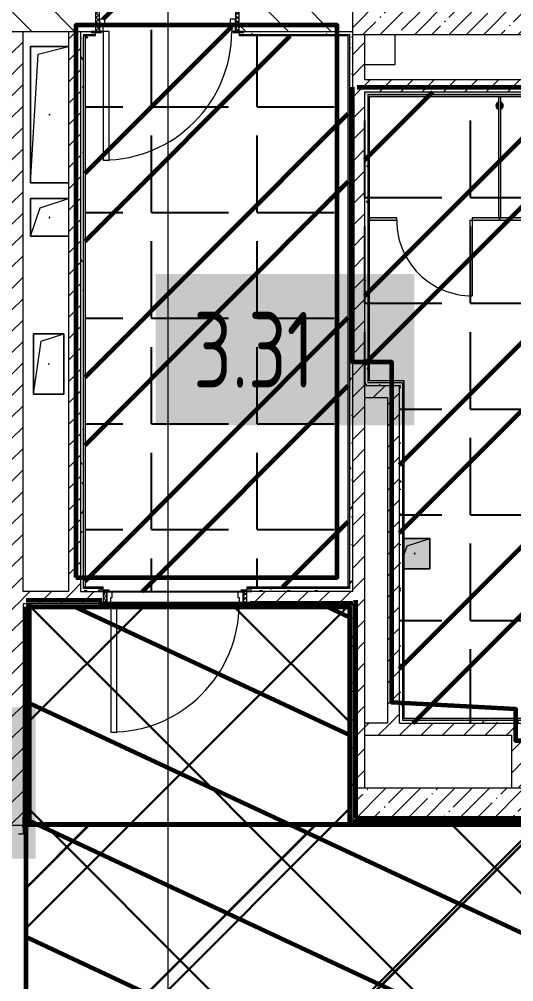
# Model space of a CAD drawing. Header units: millimetres. Extents: x -164500 to 426394, y -51911 to 102118.
# Drawn here: x 398952 to 402222, y 4121 to 10480 of the extents above; entities that cross this region are included whole.
import ezdxf

# ---------------------------------------------------------------- set-up
doc = ezdxf.new("R2010")
doc.units = ezdxf.units.MM
for name, color, linetype, lineweight in [('0) шлифовка', 5, 'Continuous', 60), ('1.4) Плинтус ПЛ-4', 6, 'Continuous', 60), ('196 1-3 этаж гидро изол', 6, 'Continuous', 60), ('284 стык. профилей', 1, 'Continuous', 120), ('5.2) Л-1 Линолеум', 100, 'Continuous', 30), ('A-DOOR-2', 7, 'Continuous', 5), ('A-DOOR-FRAM-2', 7, 'Continuous', 5), ('A-FLOR', 7, 'Continuous', 9), ('A-GENM', 7, 'Continuous', 9), ('A-GENM-1', 7, 'Continuous', 20), ('A-WALL', 7, 'Continuous', 5), ('I-WALL', 7, 'Continuous', 5), ('Оси', 7, 'Continuous', 9)]:
    doc.layers.add(name, color=color, linetype=linetype, lineweight=lineweight)
for name, color, linetype in [('1.2) плитка КР3', 160, 'Continuous'), ('2) защита вин плитк', 6, 'Continuous'), ('3.1) Наливной пол', 3, 'Continuous'), ('3.2.3) Нал-ой пол 4 вып', 3, 'Continuous')]:
    doc.layers.add(name, color=color, linetype=linetype)
doc.layers.add('A-AREA-PATT-3', color=7, linetype='Continuous', lineweight=5, true_color=0xe6fae8, transparency=1)
for name, color, linetype, lineweight, true_color in [('A-DOOR-1', 7, 'Continuous', 5, 0xc0c0c0), ('A-DOOR-FRAM-1', 7, 'Continuous', 5, 0xc0c0c0), ('A-WALL-1', 9, 'Continuous', 5, 0x808080), ('A-WALL-FNSH-1', 9, 'Continuous', 5, 0x808080)]:
    doc.layers.add(name, color=color, linetype=linetype, lineweight=lineweight, true_color=true_color)
doc.styles.add('СПДС', font='ГОСТ тип А.ttf', dxfattribs={"width": 0.9})
pattern_1 = [(155, (289617.4, 14980), (-297.8825, -638.811), [])]
pattern_2 = [(45, (289227.4, 1e-08), (-70.71068, 70.71068), [])]
pattern_3 = [(45, (289227.4, 1e-08), (-114.04925, 114.04925), []), (45, (289341.45, 1e-08), (-114.04925, 114.04925), [201.612, -40.322, 6.706, -33.617])]
pattern_4 = [(0, (289227.4, 1e-08), (243.84, 60.96), [20.117, -162.763, 20.117, -162.763, -975.36]), (0, (289227.4, 1e-08), (243.84, 60.96), [-365.76, 20.117, -345.643, 20.117, -162.763, -426.72]), (0, (289227.4, 1e-08), (243.84, 60.96), [-914.4, 20.117, -101.803, 20.117, -284.683]), (120, (289318.84, 30.48), (-174.71291, 180.691634), [20.117, -162.763, 20.117, -162.763, -975.36]), (120, (289318.84, 30.48), (-174.71291, 180.691634), [-365.76, 20.117, -345.643, 20.117, -162.763, -426.72]), (120, (289318.84, 30.48), (-174.71291, 180.691634), [-914.4, 20.117, -101.803, 20.117, -284.683]), (240, (289349.32, 152.4), (-69.12709, -241.651634), [20.117, -162.763, 20.117, -162.763, -975.36]), (240, (289349.32, 152.4), (-69.12709, -241.651634), [-365.76, 20.117, -345.643, 20.117, -162.763, -426.72]), (240, (289349.32, 152.4), (-69.12709, -241.651634), [-914.4, 20.117, -101.803, 20.117, -284.683])]
pattern_5 = [(45, (289617.4, 14980), (-747.606, 747.606), [])]

# ---------------------------------------------------------------- blocks, each defined once
blk = doc.blocks.new('GM_Отверстие прямоугольное _в плите_ - Отверстие-V589-Объем проектирования 3 этажа')
at = {"layer": 'A-GENM'}
for p, q in [((-69, 100), (100, 100)), ((100, 100), (-69, 100)), ((-50, 50), (100, 100)), ((100, 100), (100, -100)), ((100, -100), (100, 100)), ((-69, -7), (-50, 50)), ((100, -100), (-69, -100)), ((-69, -100), (100, -100))]:
    blk.add_line(p, q, dxfattribs=at)
for start, end in [(360, 180), (180, 360)]:
    blk.add_arc((0, 0), 2.5, start, end, dxfattribs=at)
blk = doc.blocks.new('GM_Отверстие прямоугольное _в плите_ - Отверстие-21992361-Объем проектирования 3 этажа')
at = {"layer": 'A-GENM'}
for p, q in [((-100, -200), (-100, 200)), ((-100, 200), (100, 200)), ((100, 200), (-100, 200)), ((-100, 200), (-100, -200)), ((-50, 150), (100, 200)), ((100, 200), (100, -200)), ((100, -200), (100, 200)), ((-100, -200), (-50, 150)), ((100, -200), (-100, -200)), ((-100, -200), (100, -200))]:
    blk.add_line(p, q, dxfattribs=at)
for start, end in [(360, 180), (180, 360)]:
    blk.add_arc((0, 0), 2.5, start, end, dxfattribs=at)
blk = doc.blocks.new('GM_Отверстие прямоугольное _в плите_ - Отверстие-21605184-Объем проектирования 3 этажа')
at = {"layer": 'A-GENM'}
for p, q in [((-125, -125), (-125, 125)), ((-125, 125), (125, 125)), ((125, 125), (-125, 125)), ((-125, 125), (-125, -125)), ((-62.5, 62.5), (125, 125)), ((-125, -125), (-62.5, 62.5)), ((125, -125), (-125, -125)), ((-125, -125), (125, -125))]:
    blk.add_line(p, q, dxfattribs=at)
for start, end in [(360, 180), (180, 360)]:
    blk.add_arc((0, 0), 2.5, start, end, dxfattribs=at)
blk = doc.blocks.new('GM_Отверстие прямоугольное _в плите_ - Отверстие-21993693-Объем проектирования 3 этажа')
at = {"layer": 'A-GENM'}
for p, q in [((-125, -450), (-125, 450)), ((-125, 450), (125, 450)), ((125, 450), (-125, 450)), ((-125, 450), (-125, -450)), ((-75, 400), (125, 450)), ((-125, -450), (-75, 400)), ((125, -450), (-125, -450)), ((-125, -450), (125, -450))]:
    blk.add_line(p, q, dxfattribs=at)
for start, end in [(360, 180), (180, 360)]:
    blk.add_arc((0, 0), 2.5, start, end, dxfattribs=at)
blk = doc.blocks.new('131_Сантехническая перегородка_Дверь 5 - СД-1-V698-Объем проектирования 3 этажа')
at = {"layer": 'A-GENM'}
for points in [[(250, 8), (70, 8), (70, -8), (250, -8)], [(920.9, 8), (750, 8), (750, -8), (930, -8), (930, 8)]]:
    blk.add_hatch(color=256, dxfattribs=at).paths.add_polyline_path(points)
at = {"layer": 'A-DOOR-1'}
for p, q in [((266, 508), (250, 508)), ((250, 8), (250, 508)), ((266, 8), (266, 508)), ((266, 8), (250, 8))]:
    blk.add_line(p, q, dxfattribs=at)
blk.add_arc((250, 8), 500, 360, 90, dxfattribs=at)
at = {"layer": 'A-GENM-1'}
for p, q in [((250, 8), (70, 8)), ((70, 8), (70, -8)), ((250, -8), (250, 8)), ((930, 8), (750, 8)), ((750, 8), (750, -8)), ((930, -8), (930, 8)), ((70, -8), (250, -8)), ((750, -8), (930, -8))]:
    blk.add_line(p, q, dxfattribs=at)
blk = doc.blocks.new('131_Сантехническая перегородка 6 - СП-1-30839354-Объем проектирования 3 этажа')
at = {"layer": 'A-GENM'}
blk.add_hatch(color=256, dxfattribs=at).paths.add_polyline_path([(800, -8), (800, 8), (0, 8), (0, -8), (217.8, -8)])
at = {"layer": 'A-GENM', "flags": 128}
for points in [[(71.5, 8), (71.1, 8.5), (70.8, 9), (70.4, 9.5), (70, 9.9), (69.6, 10.4), (69.2, 10.8), (68.8, 11.2), (68.3, 11.6), (67.8, 12), (67.3, 12.3), (66.8, 12.7), (66.3, 13), (65.8, 13.3), (65.3, 13.6), (64.7, 13.8), (64.2, 14), (63.6, 14.3), (63, 14.4), (62.4, 14.6), (61.9, 14.7), (61.3, 14.9), (60.7, 14.9), (60.1, 15), (59.5, 15.1), (58.9, 15.1), (58.3, 15.1), (57.7, 15), (57.1, 15), (56.5, 14.9), (55.9, 14.8), (55.3, 14.7), (54.7, 14.5), (54.1, 14.4), (53.5, 14.2), (53, 13.9), (52.4, 13.7), (51.9, 13.4), (51.4, 13.2), (50.8, 12.9), (50.3, 12.5), (49.8, 12.2), (49.3, 11.8), (48.9, 11.4), (48.4, 11), (48, 10.6), (47.6, 10.2), (47.2, 9.7), (46.8, 9.3), (46.4, 8.8), (46.1, 8.3), (45.9, 8)], [(45.9, -8), (46.3, -8.5), (46.6, -9), (47, -9.5), (47.4, -9.9), (47.8, -10.4), (48.2, -10.8), (48.6, -11.2), (49.1, -11.6), (49.6, -12), (50, -12.3), (50.5, -12.7), (51.1, -13), (51.6, -13.3), (52.1, -13.6), (52.7, -13.8), (53.2, -14), (53.8, -14.3), (54.4, -14.4), (54.9, -14.6), (55.5, -14.7), (56.1, -14.9), (56.7, -14.9), (57.3, -15), (57.9, -15.1), (58.5, -15.1), (59.1, -15.1), (59.7, -15), (60.3, -15), (60.9, -14.9), (61.5, -14.8), (62.1, -14.7), (62.7, -14.5), (63.3, -14.4), (63.8, -14.2), (64.4, -13.9), (65, -13.7), (65.5, -13.4), (66, -13.2), (66.6, -12.9), (67.1, -12.5), (67.6, -12.2), (68, -11.8), (68.5, -11.4), (69, -11), (69.4, -10.6), (69.8, -10.2), (70.2, -9.7), (70.6, -9.3), (70.9, -8.8), (71.3, -8.3), (71.5, -8)]]:
    blk.add_lwpolyline(points, dxfattribs=at)
at = {"layer": 'A-GENM'}
for radius, start, end in [(24.6, 19.91127, 160.08873), (17.6, 28.97309, 151.02691), (15.1, 33.78108, 146.21892), (24.6, 199.91127, 340.08873), (17.6, 208.97309, 331.02691), (15.1, 213.78108, 326.21892)]:
    blk.add_arc((58.7, 0), radius, start, end, dxfattribs=at)
at = {"layer": 'A-GENM-1'}
for p, q in [((800, 8), (0, 8)), ((0, 8), (0, -8)), ((800, -8), (800, 8)), ((0, -8), (800, -8))]:
    blk.add_line(p, q, dxfattribs=at)

msp = doc.modelspace()

# ---------------------------------------------------------------- hatches: boundary and pattern name
at = {"layer": '0) шлифовка', "true_color": 0x2776bb}
h = msp.add_hatch(dxfattribs=at)
h.set_pattern_fill('ANSI31', color=152, scale=222, angle=110)
h.set_pattern_definition(pattern_1)
h.paths.add_polyline_path([(401136.402, 6599), (398998.402, 6599), (398998.402, 5159), (401136.402, 5159)])
h = msp.add_hatch(dxfattribs=at)
h.set_pattern_fill('ANSI31', color=152, scale=222, angle=110)
h.set_pattern_definition(pattern_1)
h.paths.add_polyline_path([(408557.402, 5159), (398998.402, 5159), (398998.402, 171), (408557.402, 171)])
at = {"layer": '1.2) плитка КР3'}
h = msp.add_hatch(dxfattribs=at)
h.set_pattern_fill('ANGLE', color=256, scale=100)
h.set_pattern_definition([(0, (381666.4, 10600), (0, 698.5), [508, -190.5]), (90, (381666.4, 10600), (-698.5, 4e-14), [508, -190.5])])
h.paths.add_polyline_path([(401128.402, 10371), (400407.402, 10371), (400350.259, 10401), (400357.402, 10401), (400357.402, 10440), (400347.402, 10440), (400347.402, 10480), (400367.402, 10548.571), (400367.402, 10600), (399497.402, 10600), (399497.402, 10480), (399517.402, 10480), (399517.402, 10440), (399505.402, 10392), (399457.402, 10392), (399457.402, 10371), (399387.402, 10371), (399387.402, 6729), (399507.402, 6729), (399562.64, 6700), (399567.402, 6700), (399567.402, 6699.935), (400397.402, 6699.038), (400397.402, 6700), (400417.402, 6700), (400417.402, 6708), (400457.402, 6708), (400457.402, 6729), (401128.402, 6729)])
h = msp.add_hatch(dxfattribs=at)
h.set_pattern_fill('ANGLE', color=256, scale=100)
h.set_pattern_definition([(0, (401237.4, 10000), (0, 698.5), [508, -190.5]), (90, (401237.4, 10000), (-698.5, 4e-14), [508, -190.5])])
h.paths.add_polyline_path([(408027.402, 10000), (401237.402, 10000), (401237.402, 8060), (401467.402, 8060), (401467.402, 5830), (402287.402, 5830), (402287.402, 5630), (404867.402, 5630), (404867.402, 5400), (404887.402, 5400), (406577.402, 5400), (406577.402, 5408), (406647.402, 5408), (406647.402, 5400), (406647.402, 5260), (406667.402, 5260), (406667.402, 5220), (406657.402, 5220), (406657.402, 5180), (407607.402, 5180), (407607.402, 5220), (407597.402, 5220), (407597.402, 5260), (407617.402, 5260), (407617.402, 5400), (407632.402, 5400), (407657.402, 5400), (407687.402, 5400), (408027.402, 5400)])
h.paths.add_polyline_path([(401667.402, 7050), (401667.402, 6850), (401498.402, 6850), (401498.402, 7050)], flags=16)
h.paths.add_polyline_path([(401569.902, 6950, -1), (401564.902, 6950, -1)], flags=0)
at = {"layer": '196 1-3 этаж гидро изол'}
h = msp.add_hatch(dxfattribs=at)
h.set_pattern_fill('ANSI32', color=256, scale=100)
h.set_pattern_definition([(45, (381666.4, 10600), (-673.52, 673.52), []), (45, (382115.4, 10600), (-673.52, 673.52), [])])
h.paths.add_polyline_path([(401128.402, 10371), (400407.402, 10371), (400350.259, 10401), (400357.402, 10401), (400357.402, 10440), (400347.402, 10440), (400347.402, 10480), (400367.402, 10548.571), (400367.402, 10600), (399497.402, 10600), (399497.402, 10480), (399517.402, 10480), (399517.402, 10440), (399505.402, 10392), (399457.402, 10392), (399457.402, 10371), (399387.402, 10371), (399387.402, 6729), (399507.402, 6729), (399562.64, 6700), (399567.402, 6700), (399567.402, 6699.935), (400397.402, 6699.038), (400397.402, 6700), (400417.402, 6700), (400417.402, 6708), (400457.402, 6708), (400457.402, 6729), (401128.402, 6729)])
h = msp.add_hatch(dxfattribs=at)
h.set_pattern_fill('ANSI32', color=256, scale=100)
h.set_pattern_definition([(45, (401237.4, 10000), (-673.52, 673.52), []), (45, (401686.4, 10000), (-673.52, 673.52), [])])
h.paths.add_polyline_path([(408027.402, 10000), (401237.402, 10000), (401237.402, 8060), (401467.402, 8060), (401467.402, 5830), (402287.402, 5830), (402287.402, 5630), (404867.402, 5630), (404867.402, 5400), (404887.402, 5400), (406577.402, 5400), (406577.402, 5408), (406647.402, 5408), (406647.402, 5400), (406647.402, 5260), (406667.402, 5260), (406667.402, 5220), (406657.402, 5220), (406657.402, 5180), (407607.402, 5180), (407607.402, 5220), (407597.402, 5220), (407597.402, 5260), (407617.402, 5260), (407617.402, 5400), (407632.402, 5400), (407657.402, 5400), (407687.402, 5400), (408027.402, 5400)])
h.paths.add_polyline_path([(401667.402, 7050), (401667.402, 6850), (401498.402, 6850), (401498.402, 7050)], flags=16)
h.paths.add_polyline_path([(401569.902, 6950, -1), (401564.902, 6950, -1)], flags=0)
at = {"layer": '2) защита вин плитк'}
h = msp.add_hatch(dxfattribs=at)
h.set_pattern_fill('ANSI31', color=256, scale=333)
h.set_pattern_definition([(45, (289617.4, 14973.1), (-747.606, 747.606), [])])
h.paths.add_polyline_path([(408557.402, 5152.054), (398998.402, 5152.054), (398998.402, 164.054), (408557.402, 164.054)])
at = {"layer": '3.1) Наливной пол'}
h = msp.add_hatch(dxfattribs=at)
h.set_pattern_fill('ANSI31', color=256, scale=333)
h.set_pattern_definition(pattern_5)
h.paths.add_polyline_path([(408557.402, 5159), (398998.402, 5159), (398998.402, 171), (408557.402, 171)])
at = {"layer": '3.2.3) Нал-ой пол 4 вып'}
h = msp.add_hatch(dxfattribs=at)
h.set_pattern_fill('ANSI31', color=256, scale=333)
h.set_pattern_definition(pattern_5)
h.paths.add_polyline_path([(408557.402, 5159), (398998.402, 5159), (398998.402, 171), (408557.402, 171)])
at = {"layer": '5.2) Л-1 Линолеум'}
h = msp.add_hatch(dxfattribs=at)
h.set_pattern_fill('ANSI37', color=256, scale=300)
h.set_pattern_definition([(45, (289617.4, 14980), (-673.519, 673.519), []), (135, (289617.4, 14980), (-673.519, -673.519), [])])
h.paths.add_polyline_path([(408557.402, 5152.054), (401136.402, 5152.054), (401136.402, 6599), (398998.402, 6599), (398998.402, 164.054), (408557.402, 164.054)])
at = {"layer": 'A-AREA-PATT-3'}
h = msp.add_hatch(color=256, dxfattribs=at)
h.paths.add_polyline_path([(400797.402, 6724.5), (401132.902, 6724.5), (401132.902, 10375.5), (400407.402, 10375.5), (400407.794, 10371), (401128.402, 10371), (401128.402, 6729), (400457.402, 6729), (400457.402, 6724.5), (400462.037, 6724.5)])
h.paths.add_polyline_path([(399442.652, 6724.5), (399507.402, 6724.5), (399507.01, 6729), (399387.402, 6729), (399387.402, 10371), (399457.402, 10371), (399456.74, 10375.5), (399382.902, 10375.05), (399382.902, 6724.5), (399387.402, 6724.5)])
h = msp.add_hatch(color=256, dxfattribs=at)
h.paths.add_polyline_path([(401498.402, 6850), (401667.402, 6850), (401667.402, 7050), (401498.402, 7050)])
h.paths.add_polyline_path([(404700.402, 9884.219), (404700.402, 9894.47), (404696.969, 9897.444), (404693.331, 9906.227), (404700.402, 9928.236), (404693.938, 9926.136), (404684.998, 9913.832), (404687.216, 9895.571), (404695.977, 9885.657)])
h.paths.add_polyline_path([(406456.902, 9884.219), (406463.366, 9886.319), (406472.305, 9898.623), (406470.088, 9916.884), (406461.327, 9926.798), (406456.902, 9926.136), (406456.902, 9917.985), (406460.335, 9915.011), (406463.973, 9906.227), (406456.902, 9886.319)])
h.paths.add_polyline_path([(404716.402, 9884.219), (404722.866, 9886.319), (404731.805, 9898.623), (404729.588, 9916.884), (404720.827, 9926.798), (404716.402, 9926.136), (404716.402, 9917.985), (404719.835, 9915.011), (404723.473, 9906.227), (404716.402, 9886.319)])
h.paths.add_polyline_path([(406440.902, 9884.219), (406440.902, 9894.47), (406437.469, 9897.444), (406433.831, 9906.227), (406440.902, 9928.236), (406434.438, 9926.136), (406425.498, 9913.832), (406427.716, 9895.571), (406436.477, 9885.657)])
h.paths.add_polyline_path([(402136.402, 9887.299), (402142.866, 9889.399), (402151.805, 9901.703), (402149.588, 9919.964), (402140.827, 9929.878), (402136.402, 9929.215), (402136.402, 9921.065), (402139.835, 9918.09), (402143.473, 9909.307), (402136.402, 9889.399)])
h.paths.add_polyline_path([(402120.402, 9887.299), (402120.402, 9897.55), (402117.745, 9898.65), (402113.331, 9909.307), (402120.402, 9931.316), (402113.938, 9929.215), (402104.998, 9916.912), (402107.216, 9898.65), (402115.977, 9888.737)])
h.paths.add_polyline_path([(402996.402, 9887.299), (403002.866, 9889.399), (403011.805, 9901.703), (403009.588, 9919.964), (403000.827, 9929.878), (402996.402, 9929.215), (402996.402, 9921.065), (402999.835, 9918.09), (403003.473, 9909.307), (402996.402, 9889.399)])
h.paths.add_polyline_path([(403856.402, 9887.299), (403862.866, 9889.399), (403871.805, 9901.703), (403869.588, 9919.964), (403860.827, 9929.878), (403856.402, 9929.215), (403856.402, 9921.065), (403859.835, 9918.09), (403863.473, 9909.307), (403856.402, 9889.399)])
h.paths.add_polyline_path([(403840.402, 9887.299), (403840.402, 9897.55), (403837.745, 9898.65), (403833.331, 9909.307), (403840.402, 9931.316), (403833.938, 9929.215), (403824.998, 9916.912), (403827.216, 9898.65), (403835.977, 9888.737)])
h.paths.add_polyline_path([(402980.402, 9887.299), (402980.402, 9897.55), (402977.745, 9898.65), (402973.331, 9909.307), (402980.402, 9931.316), (402973.938, 9929.215), (402964.998, 9916.912), (402967.216, 9898.65), (402975.977, 9888.737)])
at = {"layer": 'A-DOOR-2'}
h = msp.add_hatch(dxfattribs=at)
h.set_pattern_fill('FP_33', color=256, angle=180, style=0, pattern_type=2)
h.set_pattern_definition([(315, (398118.491, 10335.315), (14.14214, 14.14214), []), (45, (398118.491, 10335.315), (-14.14214, 14.14214), [])])
h.paths.add_polyline_path([(399457.402, 10400), (399482.402, 10400), (399482.402, 10600), (399457.402, 10600)])
h = msp.add_hatch(dxfattribs=at)
h.set_pattern_fill('FP_35', color=256, angle=180, style=0, pattern_type=2)
h.set_pattern_definition([(315, (398168.491, 6555.315), (14.14214, 14.14214), []), (45, (398168.491, 6555.315), (-14.14214, 14.14214), [])])
h.paths.add_polyline_path([(399507.402, 6620), (399532.402, 6620.98), (399532.402, 6700), (399507.402, 6700)])
at = {"layer": 'A-DOOR-FRAM-2'}
h = msp.add_hatch(dxfattribs=at)
h.set_pattern_fill('FP_34', color=256, angle=180, style=0, pattern_type=2)
h.set_pattern_definition([(225, (400241.286, 10335.315), (14.1421, -14.1421), []), (315, (400241.286, 10335.315), (14.1421, 14.1421), [])])
h.paths.add_polyline_path([(400407.402, 10400), (400407.402, 10600), (400382.402, 10600), (400382.402, 10400)])
h = msp.add_hatch(dxfattribs=at)
h.set_pattern_fill('FP_36', color=256, angle=180, style=0, pattern_type=2)
h.set_pattern_definition([(225, (400291.286, 6555.315), (14.1421, -14.1421), []), (315, (400291.286, 6555.315), (14.1421, 14.1421), [])])
h.paths.add_polyline_path([(400457.402, 6620), (400457.402, 6700), (400432.402, 6699.265), (400432.402, 6620)])
at = {"layer": 'I-WALL'}
h = msp.add_hatch(dxfattribs=at)
h.set_pattern_fill('FP_23', color=256, style=0, pattern_type=2)
h.set_pattern_definition([(135, (289227.4, 1e-08), (-141.42136, -141.42136), [])])
h.paths.add_polyline_path([(408557.402, 10400), (410437.402, 10400.435), (410437.402, 10600), (408557.402, 10600)])
h.paths.add_polyline_path([(399357.837, 10400), (399457.402, 10400), (399457.402, 10600), (398332.402, 10600), (398332.402, 10400), (399357.402, 10400)])
h.paths.add_polyline_path([(400535.589, 10400), (401157.402, 10400), (401157.402, 10600), (400407.402, 10600), (400407.402, 10400), (400457.402, 10400)])
h.paths.add_polyline_path([(396932.402, 10400), (396932.402, 10600), (396577.402, 10600), (396577.953, 10400), (396908.009, 10400)])
h = msp.add_hatch(dxfattribs=at)
h.set_pattern_fill('FP_1', color=256, style=0, pattern_type=2)
h.set_pattern_definition(pattern_3)
h.paths.add_polyline_path([(401375.909, 10380), (408557.402, 10380), (408557.402, 10600), (401157.402, 10600), (401157.402, 10380), (401237.402, 10380)])
h = msp.add_hatch(dxfattribs=at)
h.set_pattern_fill('FP_22', color=256, style=0, pattern_type=2)
h.set_pattern_definition(pattern_2)
h.paths.add_polyline_path([(398977.402, 100), (398977.402, 3755), (398897.402, 3755), (398897.402, 100)])
h.paths.add_polyline_path([(398947.402, 5155), (398977.402, 5155), (398977.402, 10400), (398897.402, 10400), (398897.402, 5155), (398939.555, 5155)])
h = msp.add_hatch(dxfattribs=at)
h.set_pattern_fill('FP_22', color=256, style=0, pattern_type=2)
h.set_pattern_definition(pattern_2)
h.paths.add_polyline_path([(399277.402, 6700), (399357.402, 6700), (399357.402, 10400), (399277.402, 10400), (399277.402, 7643.599)])
h = msp.add_hatch(dxfattribs=at)
h.set_pattern_fill('FP_191', color=256, style=0, pattern_type=2)
h.set_pattern_definition(pattern_4)
h.paths.add_polyline_path([(399357.402, 10380), (399457.402, 10380), (399457.186, 10392), (399427.402, 10393.684), (399427.402, 10400), (399357.402, 10400)])
h.paths.add_polyline_path([(400898.66, 10380), (401157.402, 10380), (401157.402, 10400), (400437.402, 10399.178), (400437.402, 10392), (400407.402, 10392), (400407.672, 10380), (400599.39, 10380)])
h = msp.add_hatch(dxfattribs=at)
h.set_pattern_fill('FP_191', color=256, style=0, pattern_type=2)
h.set_pattern_definition(pattern_4)
h.paths.add_polyline_path([(399357.402, 6700), (399377.402, 6700), (399377.402, 10380), (399357.402, 10380), (399357.402, 7643.599)])
h = msp.add_hatch(dxfattribs=at)
h.set_pattern_fill('FP_191', color=256, style=0, pattern_type=2)
h.set_pattern_definition(pattern_4)
h.paths.add_polyline_path([(401137.402, 6720), (401157.402, 6720.5), (401157.402, 10380), (401137.402, 10380), (401137.402, 6720.5)])
h = msp.add_hatch(dxfattribs=at)
h.set_pattern_fill('FP_22', color=256, style=0, pattern_type=2)
h.set_pattern_definition(pattern_2)
h.paths.add_polyline_path([(401237.402, 5400), (401237.402, 10380), (401157.402, 10380), (401157.402, 5400)])
h = msp.add_hatch(dxfattribs=at)
h.set_pattern_fill('FP_22', color=256, style=0, pattern_type=2)
h.set_pattern_definition(pattern_2)
h.paths.add_polyline_path([(402645.936, 10000), (408027.402, 10000), (408027.402, 10080), (401237.402, 10080), (401237.402, 10000), (402645.242, 10000)])
h = msp.add_hatch(dxfattribs=at)
h.set_pattern_fill('FP_191', color=256, style=0, pattern_type=2)
h.set_pattern_definition(pattern_4)
h.paths.add_polyline_path([(408027.402, 9980), (408027.053, 10000), (401237.402, 10000), (401237.402, 9980), (408023.191, 9980)])
h = msp.add_hatch(dxfattribs=at)
h.set_pattern_fill('FP_191', color=256, style=0, pattern_type=2)
h.set_pattern_definition(pattern_4)
h.paths.add_polyline_path([(401237.402, 8060), (401257.402, 8060), (401257.402, 9980), (401237.402, 9980), (401237.402, 8091)])
for points in [[(406881.428, 9969), (407996.402, 9969), (407996.402, 9980), (401257.402, 9980), (401257.402, 9969), (406609.484, 9969)], [(401257.402, 8080), (401268.402, 8080), (401268.402, 9969), (401257.402, 9968.982), (401257.402, 8091)], [(401487.402, 8080), (401498.402, 8080), (401498.402, 8091), (401268.402, 8091), (401268.402, 8080), (401467.402, 8080)], [(401487.402, 5850), (401498.402, 5850), (401498.402, 8080), (401487.402, 8080), (401487.402, 5861)], [(401498.402, 5850), (402318.402, 5852.2), (402318.402, 5861), (401498.402, 5861)]]:
    msp.add_hatch(color=256, dxfattribs=at).paths.add_polyline_path(points)
h = msp.add_hatch(dxfattribs=at)
h.set_pattern_fill('FP_191', color=256, style=0, pattern_type=2)
h.set_pattern_definition(pattern_4)
h.paths.add_polyline_path([(401487.402, 8060), (401487.402, 8080), (401257.402, 8080), (401257.402, 8060), (401467.402, 8060)])
h = msp.add_hatch(dxfattribs=at)
h.set_pattern_fill('FP_22', color=256, style=0, pattern_type=2)
h.set_pattern_definition(pattern_2)
h.paths.add_polyline_path([(401387.402, 7980), (401467.402, 7980), (401467.402, 8060), (401237.402, 8060), (401237.402, 7980), (401268.402, 7980)])
h = msp.add_hatch(dxfattribs=at)
h.set_pattern_fill('FP_191', color=256, style=0, pattern_type=2)
h.set_pattern_definition(pattern_4)
h.paths.add_polyline_path([(401487.402, 5830), (401487.402, 8060), (401467.402, 8060), (401467.402, 5830)])
h = msp.add_hatch(dxfattribs=at)
h.set_pattern_fill('FP_22', color=256, style=0, pattern_type=2)
h.set_pattern_definition(pattern_2)
h.paths.add_polyline_path([(401467.402, 5830), (401467.402, 7980), (401387.402, 7980), (401387.402, 5830), (401393.766, 5830)])
h = msp.add_hatch(dxfattribs=at)
h.set_pattern_fill('FP_22', color=256, style=0, pattern_type=2)
h.set_pattern_definition(pattern_2)
h.paths.add_polyline_path([(401137.402, 6620), (401157.402, 6620), (401156.208, 6700), (400457.402, 6700), (400457.402, 6620), (400898.66, 6620)])
h.paths.add_polyline_path([(399275.663, 6620), (399507.402, 6620), (399507.402, 6700), (398977.402, 6700), (398978.509, 6620), (399266.996, 6620)])
h = msp.add_hatch(dxfattribs=at)
h.set_pattern_fill('FP_191', color=256, style=0, pattern_type=2)
h.set_pattern_definition(pattern_4)
h.paths.add_polyline_path([(401157.402, 6700), (401156.171, 6720), (400457.402, 6720), (400458.916, 6708), (400487.402, 6708), (400487.402, 6700), (401156.208, 6700)])
h.paths.add_polyline_path([(399378.402, 6700), (399477.402, 6700), (399477.402, 6708), (399507.402, 6708), (399507.132, 6720), (399377.402, 6720), (399377.402, 6700)])
h = msp.add_hatch(dxfattribs=at)
h.set_pattern_fill('FP_191', color=256, style=0, pattern_type=2)
h.set_pattern_definition(pattern_4)
h.paths.add_polyline_path([(401136.402, 6600), (401137.12, 6620), (400487.402, 6619.116), (400487.402, 6612), (400457.402, 6612), (400457.402, 6600), (401127.124, 6600)])
h.paths.add_polyline_path([(399477.402, 6600), (399507.402, 6600), (399507.402, 6612), (399477.402, 6612), (399477.402, 6620), (398977.402, 6620), (398977.402, 6600), (399457.402, 6600)])
h = msp.add_hatch(dxfattribs=at)
h.set_pattern_fill('FP_191', color=256, style=0, pattern_type=2)
h.set_pattern_definition(pattern_4)
h.paths.add_polyline_path([(401157.402, 5180), (401157.402, 6620), (401137.402, 6620), (401137.402, 5180)])
h = msp.add_hatch(dxfattribs=at)
h.set_pattern_fill('FP_191', color=256, style=0, pattern_type=2)
h.set_pattern_definition(pattern_4)
h.paths.add_polyline_path([(398977.402, 100), (398997.402, 100.36), (398997.402, 3755), (398985.402, 3755), (398985.402, 3700), (398977.402, 3700), (398977.402, 127.778)])
h.paths.add_polyline_path([(398985.402, 5155), (398997.402, 5155), (398997.402, 6599), (398977.402, 6600), (398978.164, 5210), (398985.402, 5210), (398985.402, 5168.333)])
h = msp.add_hatch(dxfattribs=at)
h.set_pattern_fill('FP_22', color=256, style=0, pattern_type=2)
h.set_pattern_definition(pattern_2)
h.paths.add_polyline_path([(402207.402, 5750), (402207.402, 5830), (401237.402, 5830), (401237.402, 5750), (401986.436, 5750)])
h = msp.add_hatch(dxfattribs=at)
h.set_pattern_fill('FP_191', color=256, style=0, pattern_type=2)
h.set_pattern_definition(pattern_4)
h.paths.add_polyline_path([(401487.402, 5830), (402307.402, 5830), (402307.402, 5850), (401487.402, 5850)])
h = msp.add_hatch(dxfattribs=at)
h.set_pattern_fill('FP_22', color=256, style=0, pattern_type=2)
h.set_pattern_definition(pattern_2)
h.paths.add_polyline_path([(402207.402, 5400), (402287.402, 5400), (402287.402, 5830), (402207.402, 5830), (402207.402, 5655.5)])
h = msp.add_hatch(dxfattribs=at)
h.set_pattern_fill('FP_1', color=256, style=0, pattern_type=2)
h.set_pattern_definition(pattern_3)
h.paths.add_polyline_path([(407728.529, 5180), (408557.402, 5180.93), (408557.402, 5400), (407657.402, 5400), (407657.402, 5180), (407697.13, 5180)])
h.paths.add_polyline_path([(401757.402, 5180), (406607.402, 5180), (406607.402, 5400), (401157.402, 5400), (401157.402, 5180)])
h = msp.add_hatch(dxfattribs=at)
h.set_pattern_fill('FP_191', color=256, style=0, pattern_type=2)
h.set_pattern_definition(pattern_4)
h.paths.add_polyline_path([(408577.402, 5160), (408577.402, 5180), (408557.402, 5180), (408557.402, 5160), (408574.897, 5160)])
h.paths.add_polyline_path([(406607.402, 5160), (406607.402, 5172), (406577.402, 5172.829), (406577.402, 5180), (401137.402, 5178.814), (401137.402, 5160), (406523.737, 5160)])
h.paths.add_polyline_path([(408513.752, 5160), (408517.402, 5161.672), (408517.402, 5180), (407687.402, 5180), (407687.402, 5172), (407657.402, 5172), (407657.402, 5160), (408513.092, 5160)])

# ---------------------------------------------------------------- linework, layer by layer
msp.add_lwpolyline([(399507.402, 6700), (400432.402, 6699)])
at = {"layer": '0) шлифовка'}
for points in [[(398998.402, 6599), (401136.402, 6599), (401136.402, 5159), (398998.402, 5159)], [(398998.402, 5159), (408557.402, 5159), (408557.402, 171), (398998.402, 171)]]:
    msp.add_lwpolyline(points, close=True, dxfattribs=at)
at = {"layer": '1.4) Плинтус ПЛ-4'}
for p, q in [((398998.402, 6641), (399498.402, 6641)), ((399018.402, 6621), (399018.402, 5176)), ((401158.402, 6621), (400478.402, 6621)), ((401178.402, 5201), (401178.402, 6641)), ((401157.402, 5180), (406628.402, 5180)), ((401178.402, 5201), (405720.718, 5201))]:
    msp.add_line(p, q, dxfattribs=at)
at = {"layer": '196 1-3 этаж гидро изол'}
msp.add_lwpolyline([(399325.713, 6790.658), (401055.713, 6790.658), (401055.713, 10441.658), (399325.713, 10441.658)], close=True, dxfattribs=at)
for points in [[(406525.713, 5492.658), (404816.713, 5492.658), (404805.713, 5711.658), (402236.713, 5711.658), (402236.713, 5922.658), (401416.713, 5966.036), (401416.713, 8213.798), (401155.713, 8213.798), (401155.713, 10030.658)], [(401186.713, 10030.658), (407914.713, 10030.658), (407914.713, 5481.658), (407575.713, 5469.658)]]:
    msp.add_lwpolyline(points, dxfattribs=at)
at = {"layer": '284 стык. профилей'}
msp.add_lwpolyline([(399477.402, 6612), (400847.282, 6612)], dxfattribs=at)
at = {"layer": 'A-DOOR-1'}
for p, q in [((399547.402, 10400), (399507.402, 10400)), ((399507.402, 10400), (399507.402, 9550)), ((399547.402, 9550), (399547.402, 10400)), ((399507.402, 9550), (399547.402, 9550)), ((399597.402, 6620), (399557.402, 6620)), ((399557.402, 6620), (399557.402, 5770)), ((399597.402, 5770), (399597.402, 6620)), ((399557.402, 5770), (399597.402, 5770))]:
    msp.add_line(p, q, dxfattribs=at)
for centre in [(399507.402, 10400), (399557.402, 6620)]:
    msp.add_arc(centre, 850, 270, 0, dxfattribs=at)
at = {"layer": 'A-DOOR-FRAM-1'}
for p, q in [((399457.402, 10600), (399457.402, 10400)), ((399482.402, 10400), (399482.402, 10600)), ((400382.402, 10600), (400382.402, 10400)), ((400407.402, 10400), (400407.402, 10600)), ((399517.402, 10480), (399482.402, 10480)), ((399482.402, 10480), (399482.402, 10400)), ((399507.402, 10400), (399507.402, 10440)), ((399507.402, 10440), (399517.402, 10440)), ((399517.402, 10440), (399517.402, 10480)), ((400382.402, 10480), (400347.402, 10480)), ((400347.402, 10480), (400347.402, 10440)), ((400347.402, 10440), (400357.402, 10440)), ((400357.402, 10440), (400357.402, 10400)), ((400382.402, 10400), (400382.402, 10480)), ((399497.402, 10400), (399427.402, 10400)), ((399427.402, 10400), (399427.402, 10392)), ((399427.402, 10392), (399497.402, 10392)), ((399457.402, 10400), (399482.402, 10400)), ((399497.402, 10401), (399482.402, 10401)), ((399482.402, 10401), (399482.402, 10400)), ((399482.402, 10400), (399507.402, 10400)), ((399482.402, 10400), (399497.402, 10400)), ((399497.402, 10400), (399497.402, 10401)), ((399497.402, 10392), (399497.402, 10400)), ((400357.402, 10400), (400382.402, 10400)), ((400367.402, 10401), (400367.402, 10400)), ((400382.402, 10401), (400367.402, 10401)), ((400367.402, 10400), (400382.402, 10400)), ((400367.402, 10400), (400367.402, 10392)), ((400437.402, 10400), (400367.402, 10400)), ((400367.402, 10392), (400437.402, 10392)), ((400382.402, 10400), (400382.402, 10401)), ((400382.402, 10400), (400407.402, 10400)), ((400437.402, 10392), (400437.402, 10400)), ((399547.402, 6708), (399477.402, 6708)), ((399477.402, 6708), (399477.402, 6700)), ((399477.402, 6700), (399547.402, 6700)), ((399532.402, 6700), (399507.402, 6700)), ((399507.402, 6700), (399507.402, 6620)), ((399567.402, 6700), (399532.402, 6700)), ((399532.402, 6700), (399532.402, 6620)), ((399532.402, 6620), (399532.402, 6700)), ((399547.402, 6700), (399532.402, 6700)), ((399532.402, 6700), (399532.402, 6699)), ((399532.402, 6699), (399547.402, 6699)), ((399547.402, 6700), (399547.402, 6708)), ((399547.402, 6699), (399547.402, 6700)), ((399567.402, 6660), (399567.402, 6700)), ((400432.402, 6700), (400397.402, 6700)), ((400397.402, 6700), (400397.402, 6660)), ((400417.402, 6708), (400417.402, 6700)), ((400487.402, 6708), (400417.402, 6708)), ((400417.402, 6700), (400417.402, 6699)), ((400432.402, 6700), (400417.402, 6700)), ((400417.402, 6700), (400487.402, 6700)), ((400417.402, 6699), (400432.402, 6699)), ((400432.402, 6620), (400432.402, 6700)), ((400432.402, 6700), (400432.402, 6620)), ((400457.402, 6700), (400432.402, 6700)), ((400432.402, 6699), (400432.402, 6700)), ((400457.402, 6620), (400457.402, 6700)), ((400487.402, 6700), (400487.402, 6708)), ((399547.402, 6620), (399477.402, 6620)), ((399477.402, 6620), (399477.402, 6612)), ((399507.402, 6620), (399532.402, 6620)), ((399547.402, 6621), (399532.402, 6621)), ((399532.402, 6621), (399532.402, 6620)), ((399532.402, 6620), (399557.402, 6620)), ((399532.402, 6620), (399547.402, 6620)), ((399547.402, 6620), (399547.402, 6621)), ((399547.402, 6612), (399547.402, 6620)), ((399557.402, 6620), (399557.402, 6660)), ((399557.402, 6660), (399567.402, 6660)), ((400397.402, 6660), (400407.402, 6660)), ((400407.402, 6660), (400407.402, 6620)), ((400407.402, 6620), (400432.402, 6620)), ((400417.402, 6621), (400417.402, 6620)), ((400432.402, 6621), (400417.402, 6621)), ((400417.402, 6620), (400432.402, 6620)), ((400417.402, 6620), (400417.402, 6612)), ((400487.402, 6620), (400417.402, 6620)), ((400432.402, 6620), (400432.402, 6621)), ((400432.402, 6620), (400457.402, 6620)), ((400487.402, 6612), (400487.402, 6620)), ((399477.402, 6612), (399547.402, 6612)), ((400417.402, 6612), (400487.402, 6612)), ((398897.402, 5155), (398977.402, 5155)), ((398976.402, 5155), (398977.402, 5155)), ((398976.402, 5140), (398976.402, 5155)), ((398977.402, 5210), (398985.402, 5210)), ((398977.402, 5140), (398977.402, 5210)), ((398977.402, 5155), (398977.402, 5095)), ((398977.402, 5155), (398977.402, 5140)), ((398985.402, 5210), (398985.402, 5140)), ((398977.402, 5095), (398947.402, 5095)), ((398977.402, 5140), (398976.402, 5140)), ((398985.402, 5140), (398977.402, 5140))]:
    msp.add_line(p, q, dxfattribs=at)
at = {"layer": 'A-FLOR'}
for p, q in [((401437.402, 10180), (401437.402, 10380)), ((401237.402, 10180), (401437.402, 10180)), ((401268.402, 9168), (401268.402, 9969)), ((401268.402, 9969), (404700.402, 9969)), ((401268.402, 8091), (401268.402, 9152)), ((401498.402, 8091), (401268.402, 8091)), ((401498.402, 7050), (401498.402, 8091)), ((401498.402, 5861), (401498.402, 6850)), ((399597.402, 6620), (400407.402, 6620)), ((402318.402, 5861), (401498.402, 5861))]:
    msp.add_line(p, q, dxfattribs=at)
at = {"layer": 'A-WALL'}
for p, q in [((401157.402, 6700), (401157.402, 10600)), ((398897.402, 10400), (399427.402, 10400)), ((399357.402, 10400), (399357.402, 6700)), ((400437.402, 10400), (401157.402, 10400)), ((401237.402, 7980), (401237.402, 10000)), ((408007.402, 9980), (401257.402, 9980)), ((401257.402, 9980), (401257.402, 8080)), ((401257.402, 8080), (401487.402, 8080)), ((401237.402, 8060), (401467.402, 8060)), ((401487.402, 8060), (401487.402, 5850)), ((399357.402, 6700), (399477.402, 6700)), ((401157.402, 6700), (400487.402, 6700)), ((398977.402, 6620), (399477.402, 6620)), ((398977.402, 6620), (398977.402, 5210)), ((401157.402, 6620), (400487.402, 6620)), ((398997.402, 6600), (398997.402, 5155)), ((401136.402, 6600), (401137.402, 6600)), ((401137.402, 5180), (401137.402, 6599)), ((401467.402, 5830), (402287.402, 5830)), ((401487.402, 5850), (402307.402, 5850)), ((401157.402, 5180), (406337.54, 5180))]:
    msp.add_line(p, q, dxfattribs=at)
at = {"layer": 'A-WALL-1'}
for p, q in [((398977.402, 6700), (398977.402, 10400)), ((399277.402, 10400), (399277.402, 6700)), ((399377.402, 6720), (399377.402, 10371)), ((399457.402, 10380), (399457.402, 10392)), ((400407.402, 10392), (400407.402, 10380)), ((401157.402, 10380), (408557.402, 10380)), ((401237.402, 10080), (401237.402, 10380)), ((408027.402, 10080), (401237.402, 10080)), ((401237.402, 10000), (408027.402, 10000)), ((401467.402, 5830), (401467.402, 8060)), ((401237.402, 5400), (401237.402, 7980)), ((401237.402, 7980), (401387.402, 7980)), ((401387.402, 7980), (401387.402, 5830)), ((399277.402, 6700), (398977.402, 6700)), ((399507.402, 6708), (399507.402, 6720)), ((400457.402, 6720), (400457.402, 6708)), ((401157.402, 6620), (401157.402, 5180)), ((398997.402, 6600), (399507.402, 6600)), ((399507.402, 6600), (399507.402, 6612)), ((400457.402, 6612), (400457.402, 6600)), ((401387.402, 5830), (401237.402, 5830)), ((401237.402, 5750), (402207.402, 5750)), ((402207.402, 5750), (402207.402, 5400)), ((404887.402, 5400), (401157.402, 5400)), ((398985.402, 5155), (398997.402, 5155)), ((401137.402, 5160), (406607.402, 5160))]:
    msp.add_line(p, q, dxfattribs=at)
at = {"layer": 'A-WALL-FNSH-1'}
for p, q in [((401268.402, 9152), (401268.402, 9168)), ((401487.402, 8080), (401487.402, 8060)), ((401498.402, 6850), (401498.402, 7050)), ((398998.402, 6599), (399507.402, 6599)), ((398998.402, 5155), (398998.402, 6599)), ((399507.402, 6599), (399507.402, 6600)), ((401136.402, 6600), (400457.402, 6600)), ((400457.402, 6600), (400457.402, 6599)), ((400457.402, 6599), (401137.402, 6599)), ((401136.402, 6600), (401136.402, 5159)), ((398997.402, 5155), (398998.402, 5155)), ((401136.402, 5159), (406607.402, 5159)), ((401137.402, 5160), (401137.402, 5180))]:
    msp.add_line(p, q, dxfattribs=at)
at = {"layer": 'I-WALL'}
for p, q in [((399377.402, 10380), (399457.402, 10380)), ((399377.402, 10380), (399377.402, 10371)), ((399378.402, 10371), (399377.402, 10371)), ((399378.402, 6720), (399378.402, 10371)), ((399457.402, 10371), (399387.402, 10371)), ((399387.402, 10371), (399387.402, 6720)), ((399457.402, 10371), (399457.402, 10380)), ((400407.402, 10380), (401137.402, 10380)), ((400407.402, 10380), (400407.402, 10371)), ((401128.402, 10371), (400407.402, 10371)), ((401128.402, 6720.5), (401128.402, 10371)), ((401137.402, 6720), (401137.402, 10380)), ((399377.902, 6729), (399507.402, 6729)), ((399377.902, 6729), (399377.902, 6720)), ((399507.402, 6720), (399377.902, 6720)), ((399507.402, 6720), (399507.402, 6729)), ((400457.402, 6729), (401137.402, 6729)), ((400457.402, 6729), (400457.402, 6720)), ((401137.402, 6720), (400457.402, 6720)), ((401128.402, 6720.5), (401137.402, 6720.5)), ((401137.402, 6599), (401137.402, 6600))]:
    msp.add_line(p, q, dxfattribs=at)
at = {"layer": 'Оси'}
msp.add_lwpolyline([(399937.402, -1906.259), (399937.402, 3093.741), (399937.402, 17028.287), (399937.402, 22028.287)], dxfattribs=at)

# ---------------------------------------------------------------- block references
at = {"layer": 'A-GENM'}
for name, p in [('GM_Отверстие прямоугольное _в плите_ - Отверстие-21993693-Объем проектирования 3 этажа', (399152.402, 9849.833)), ('GM_Отверстие прямоугольное _в плите_ - Отверстие-21605184-Объем проектирования 3 этажа', (399152.402, 9170.833)), ('GM_Отверстие прямоугольное _в плите_ - Отверстие-21992361-Объем проектирования 3 этажа', (399147.45, 8202.432)), ('GM_Отверстие прямоугольное _в плите_ - Отверстие-V589-Объем проектирования 3 этажа', (401567.402, 6950))]:
    msp.add_blockref(name, p, dxfattribs=at)
for name, p, rotation in [('131_Сантехническая перегородка 6 - СП-1-30839354-Объем проектирования 3 этажа', (402128.402, 9968), 270.0000000000007), ('131_Сантехническая перегородка_Дверь 5 - СД-1-V698-Объем проектирования 3 этажа', (402198.402, 9160), 180), ('131_Сантехническая перегородка_Дверь 5 - СД-1-V698-Объем проектирования 3 этажа', (403058.402, 9160), 180)]:
    msp.add_blockref(name, p, dxfattribs=dict(at, rotation=rotation))

# ---------------------------------------------------------------- texts
at = {"char_height": 500, "attachment_point": 1, "style": 'СПДС', "bg_fill": 1, "box_fill_scale": 1.5, "bg_fill_color": 7, "bg_fill_true_color": 16777215, "bg_fill_transparency": 0}
for s, insert, width in [('3.31', (400103.844, 8546.084), 1212.1515), ('3.28', (397483.567, 5684.573), 1327.5945)]:
    msp.add_mtext(s, dxfattribs=dict(at, insert=insert, width=width))

doc.saveas('drawing.dxf')
